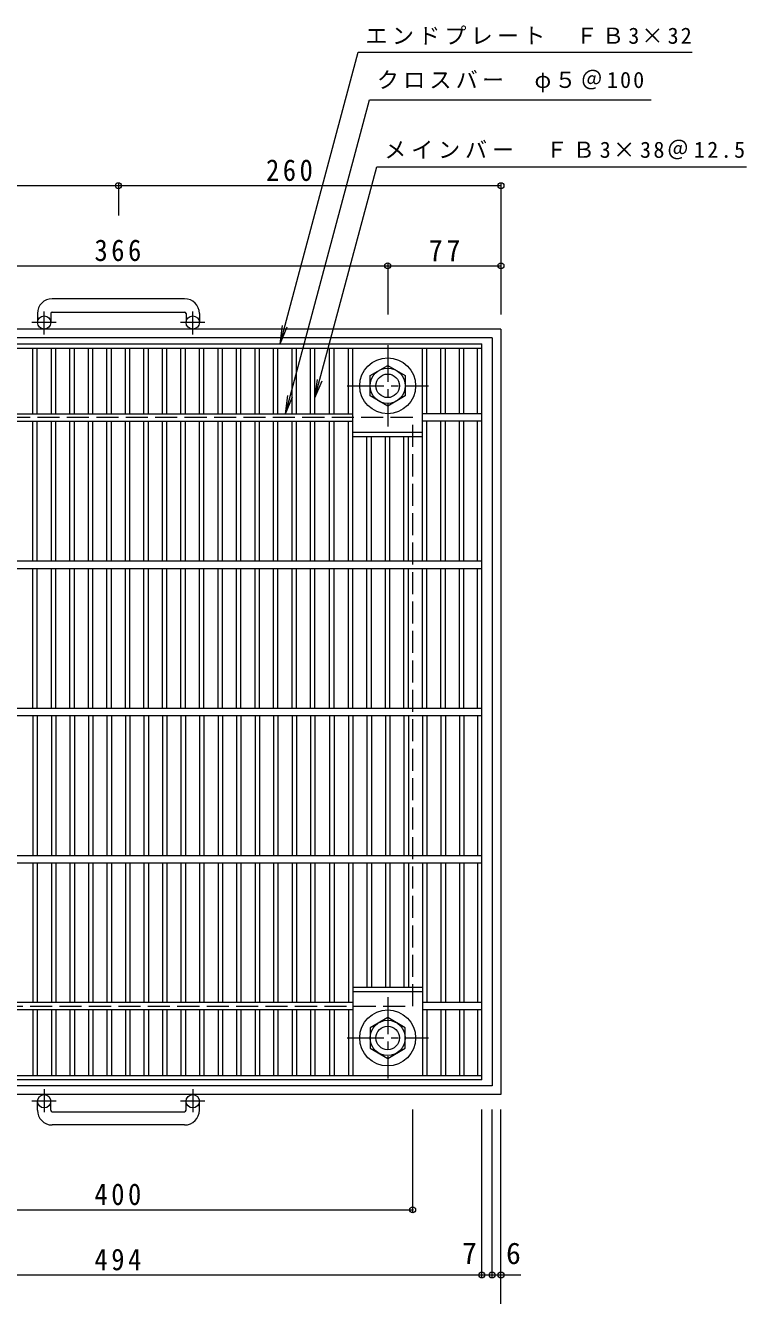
# Model space of a CAD drawing. Units: millimetres at full size, sheet at 1:5. Extents: x -773 to 815, y -688 to 627.
# Drawn here: x -351 to 139, y -236 to 627 of the extents above; entities that cross this region are included whole.
import ezdxf
from ezdxf.enums import TextEntityAlignment as Align

# ---------------------------------------------------------------- set-up
doc = ezdxf.new("R2010")
doc.units = ezdxf.units.MM
doc.header["$LTSCALE"] = 5
doc.header["$PDMODE"] = 32
doc.header["$PDSIZE"] = 4
doc.linetypes.add('CHAIN1', pattern=[8, 5, -1, 1, -1])
doc.linetypes.add('DASHED3', pattern=[4, 3, -1])
for name, color, linetype, lineweight in [('E-1', 2, 'Continuous', 9), ('E-2', 3, 'Continuous', 9), ('E-4', 7, 'Continuous', 9), ('E-5', 7, 'Continuous', 9)]:
    doc.layers.add(name, color=color, linetype=linetype, lineweight=lineweight)
doc.styles.add('ＭＳ ゴシック', font='')
doc.styles.get('ＭＳ ゴシック').set_extended_font_data('MS Gothic')

msp = doc.modelspace()

# ---------------------------------------------------------------- linework, layer by layer
at = {"layer": 'E-1'}
for p, q in [((-242.745, 441.546), (-332.745, 441.546)), ((-342.745, 431.546), (-342.745, 425.446)), ((-333.745, 431.546), (-333.745, 425.446)), ((-332.745, 432.546), (-242.745, 432.546)), ((-241.745, 431.546), (-241.745, 425.446)), ((-232.745, 431.546), (-232.745, 425.446)), ((-27.745, 420.946), (-547.745, 420.946)), ((-33.745, 414.946), (-541.745, 414.946)), ((-33.745, 414.946), (-33.745, -93.053)), ((-27.745, 420.946), (-27.745, -99.054)), ((-33.745, -93.053), (-541.745, -93.053)), ((-27.745, -99.054), (-547.745, -99.054)), ((-342.745, -109.655), (-342.745, -103.554)), ((-333.745, -109.655), (-333.745, -103.554)), ((-332.745, -110.654), (-242.745, -110.654)), ((-241.745, -109.655), (-241.745, -103.554)), ((-232.745, -109.655), (-232.745, -103.554)), ((-242.745, -119.654), (-332.745, -119.654))]:
    msp.add_line(p, q, dxfattribs=at)
at = {"layer": 'E-1', "linetype": 'CHAIN1'}
for p, q in [((-338.245, 417.339), (-338.245, 432.936)), ((-237.245, 417.339), (-237.245, 432.936)), ((-330.082, 425.446), (-346.489, 425.446)), ((-229.082, 425.446), (-245.489, 425.446)), ((-104.745, 410.082), (-104.745, 354.809)), ((-132.381, 382.446), (-77.108, 382.446)), ((-104.745, -32.918), (-104.745, -88.192)), ((-132.381, -60.555), (-77.108, -60.555)), ((-338.245, -95.447), (-338.245, -111.044)), ((-237.245, -95.447), (-237.245, -111.044)), ((-330.082, -103.554), (-346.489, -103.554)), ((-229.082, -103.554), (-245.489, -103.554))]:
    msp.add_line(p, q, dxfattribs=at)
at = {"layer": 'E-1'}
for points in [[(-92.745, 389.373), (-92.745, 375.517), (-104.745, 368.588), (-116.745, 375.517), (-116.745, 389.373), (-104.745, 396.302)], [(-92.745, -67.482), (-92.745, -53.626), (-104.745, -46.697), (-116.745, -53.626), (-116.745, -67.482), (-104.745, -74.411)]]:
    msp.add_lwpolyline(points, close=True, dxfattribs=at)
at = {"layer": 'E-1', "linetype": 'DASHED3'}
msp.add_lwpolyline([(-487.745, -39.054), (-87.745, -39.054), (-87.745, 360.946), (-487.745, 360.946)], close=True, dxfattribs=at)
at = {"layer": 'E-1'}
for centre, radius in [((-338.245, 425.446), 4.5), ((-237.245, 425.446), 4.5), ((-104.745, 382.446), 19), ((-104.745, 382.446), 12), ((-104.745, 382.446), 8), ((-104.745, -60.555), 19), ((-104.745, -60.555), 12), ((-104.745, -60.555), 8), ((-338.245, -103.554), 4.5), ((-237.245, -103.554), 4.5)]:
    msp.add_circle(centre, radius, dxfattribs=at)
for centre, radius, start, end in [((-332.745, 431.546), 10, 90, 180), ((-242.745, 431.546), 10, 0, 90), ((-332.745, 431.546), 1, 90, 180), ((-242.745, 431.546), 1, 0, 90), ((-332.745, -109.655), 10, 180, 270), ((-332.745, -109.655), 1, 180, 270), ((-242.745, -109.655), 10, 270, 0), ((-242.745, -109.655), 1, 270, 0)]:
    msp.add_arc(centre, radius, start, end, dxfattribs=at)
at = {"layer": 'E-2'}
for p, q in [((-534.745, 410.946), (-40.745, 410.946)), ((-534.745, 407.947), (-40.745, 407.947)), ((-345.855, 363.445), (-345.855, 407.945)), ((-342.855, 363.445), (-342.855, 407.945)), ((-333.275, 363.445), (-333.275, 407.945)), ((-330.275, 363.445), (-330.275, 407.945)), ((-320.695, 363.445), (-320.695, 407.945)), ((-317.695, 363.445), (-317.695, 407.945)), ((-308.115, 363.445), (-308.115, 407.945)), ((-305.115, 363.445), (-305.115, 407.945)), ((-295.535, 363.445), (-295.535, 407.945)), ((-292.536, 363.445), (-292.536, 407.945)), ((-282.955, 363.445), (-282.955, 407.945)), ((-279.956, 363.445), (-279.956, 407.945)), ((-270.375, 363.445), (-270.375, 407.945)), ((-267.376, 363.445), (-267.376, 407.945)), ((-257.795, 363.445), (-257.795, 407.945)), ((-254.795, 363.445), (-254.795, 407.945)), ((-245.215, 363.445), (-245.215, 407.945)), ((-242.215, 363.445), (-242.215, 407.945)), ((-232.635, 363.445), (-232.635, 407.945)), ((-229.635, 363.445), (-229.635, 407.945)), ((-220.055, 363.445), (-220.055, 407.945)), ((-217.055, 363.445), (-217.055, 407.945)), ((-207.475, 363.445), (-207.475, 407.945)), ((-204.475, 363.445), (-204.475, 407.945)), ((-194.895, 363.445), (-194.895, 407.945)), ((-191.895, 363.445), (-191.895, 407.945)), ((-182.316, 363.445), (-182.316, 407.945)), ((-179.315, 363.445), (-179.315, 407.945)), ((-169.736, 363.445), (-169.736, 407.945)), ((-166.735, 363.445), (-166.735, 407.945)), ((-157.155, 363.445), (-157.155, 407.945)), ((-154.155, 363.445), (-154.155, 407.945)), ((-144.185, 363.445), (-144.185, 407.945)), ((-141.185, 363.445), (-141.185, 407.945)), ((-131.405, 363.445), (-131.405, 407.945)), ((-128.405, 263.446), (-128.405, 407.945)), ((-81.085, 263.446), (-81.085, 407.945)), ((-78.085, 363.445), (-78.085, 407.945)), ((-68.505, 363.445), (-68.505, 407.945)), ((-65.504, 363.445), (-65.504, 407.945)), ((-56.025, 363.445), (-56.025, 407.945)), ((-53.024, 363.445), (-53.024, 407.945)), ((-43.745, 363.445), (-43.745, 407.945)), ((-40.745, -89.054), (-40.745, 410.946)), ((-447.085, 363.445), (-128.405, 363.445)), ((-40.745, 363.445), (-81.085, 363.445)), ((-447.085, 358.445), (-128.405, 358.445)), ((-345.855, 263.446), (-345.855, 358.445)), ((-342.855, 263.446), (-342.855, 358.445)), ((-333.275, 263.446), (-333.275, 358.445)), ((-330.275, 263.446), (-330.275, 358.445)), ((-320.695, 263.446), (-320.695, 358.445)), ((-317.695, 263.446), (-317.695, 358.445)), ((-308.115, 263.446), (-308.115, 358.445)), ((-305.115, 263.446), (-305.115, 358.445)), ((-295.535, 263.446), (-295.535, 358.445)), ((-292.536, 263.446), (-292.536, 358.445)), ((-282.955, 263.446), (-282.955, 358.445)), ((-279.956, 263.446), (-279.956, 358.445)), ((-270.375, 263.446), (-270.375, 358.445)), ((-267.376, 263.446), (-267.376, 358.445)), ((-257.795, 263.446), (-257.795, 358.445)), ((-254.795, 263.446), (-254.795, 358.445)), ((-245.215, 263.446), (-245.215, 358.445)), ((-242.215, 263.446), (-242.215, 358.445)), ((-232.635, 263.446), (-232.635, 358.445)), ((-229.635, 263.446), (-229.635, 358.445)), ((-220.055, 263.446), (-220.055, 358.445)), ((-217.055, 263.446), (-217.055, 358.445)), ((-207.475, 263.446), (-207.475, 358.445)), ((-204.475, 263.446), (-204.475, 358.445)), ((-194.895, 263.446), (-194.895, 358.445)), ((-191.895, 263.446), (-191.895, 358.445)), ((-182.316, 263.446), (-182.316, 358.445)), ((-179.315, 263.446), (-179.315, 358.445)), ((-169.736, 263.446), (-169.736, 358.445)), ((-166.735, 263.446), (-166.735, 358.445)), ((-157.155, 263.446), (-157.155, 358.445)), ((-154.155, 263.446), (-154.155, 358.445)), ((-144.185, 263.446), (-144.185, 358.445)), ((-141.185, 263.446), (-141.185, 358.445)), ((-131.405, 263.446), (-131.405, 358.445)), ((-40.745, 358.445), (-81.085, 358.445)), ((-78.085, 263.446), (-78.085, 358.445)), ((-68.505, 263.446), (-68.505, 358.445)), ((-65.504, 263.446), (-65.504, 358.445)), ((-56.025, 263.446), (-56.025, 358.445)), ((-53.024, 263.446), (-53.024, 358.445)), ((-43.745, 263.446), (-43.745, 358.445)), ((-128.405, 350.946), (-81.085, 350.946)), ((-128.405, 347.946), (-81.085, 347.946)), ((-118.825, 263.446), (-118.825, 347.946)), ((-115.825, 263.446), (-115.825, 347.946)), ((-106.245, 263.446), (-106.245, 347.946)), ((-103.245, 263.446), (-103.245, 347.946)), ((-93.665, 263.446), (-93.665, 347.946)), ((-90.665, 263.446), (-90.665, 347.946)), ((-534.745, 263.445), (-40.745, 263.445)), ((-534.745, 258.445), (-40.745, 258.445)), ((-345.855, 163.446), (-345.855, 258.445)), ((-342.855, 163.446), (-342.855, 258.445)), ((-333.275, 163.446), (-333.275, 258.445)), ((-330.275, 163.446), (-330.275, 258.445)), ((-320.695, 163.446), (-320.695, 258.445)), ((-317.695, 163.446), (-317.695, 258.445)), ((-308.115, 163.446), (-308.115, 258.445)), ((-305.115, 163.446), (-305.115, 258.445)), ((-295.535, 163.446), (-295.535, 258.445)), ((-292.536, 163.446), (-292.536, 258.445)), ((-282.955, 163.446), (-282.955, 258.445)), ((-279.956, 163.446), (-279.956, 258.445)), ((-270.375, 163.446), (-270.375, 258.445)), ((-267.376, 163.446), (-267.376, 258.445)), ((-257.795, 163.446), (-257.795, 258.445)), ((-254.795, 163.446), (-254.795, 258.445)), ((-245.215, 163.446), (-245.215, 258.445)), ((-242.215, 163.446), (-242.215, 258.445)), ((-232.635, 163.446), (-232.635, 258.445)), ((-229.635, 163.446), (-229.635, 258.445)), ((-220.055, 163.446), (-220.055, 258.445)), ((-217.055, 163.446), (-217.055, 258.445)), ((-207.475, 163.446), (-207.475, 258.445)), ((-204.475, 163.446), (-204.475, 258.445)), ((-194.895, 163.446), (-194.895, 258.445)), ((-191.895, 163.446), (-191.895, 258.445)), ((-182.316, 163.446), (-182.316, 258.445)), ((-179.315, 163.446), (-179.315, 258.445)), ((-169.736, 163.446), (-169.736, 258.445)), ((-166.735, 163.446), (-166.735, 258.445)), ((-157.155, 163.446), (-157.155, 258.445)), ((-154.155, 163.446), (-154.155, 258.445)), ((-144.185, 163.446), (-144.185, 258.445)), ((-141.185, 163.446), (-141.185, 258.445)), ((-131.405, 163.446), (-131.405, 258.445)), ((-128.405, 163.446), (-128.405, 258.445)), ((-118.825, 163.446), (-118.825, 258.445)), ((-115.825, 163.446), (-115.825, 258.445)), ((-106.245, 163.446), (-106.245, 258.445)), ((-103.245, 163.446), (-103.245, 258.445)), ((-93.665, 163.446), (-93.665, 258.445)), ((-90.665, 163.446), (-90.665, 258.445)), ((-81.085, 163.446), (-81.085, 258.445)), ((-78.085, 163.446), (-78.085, 258.445)), ((-68.505, 163.446), (-68.505, 258.445)), ((-65.504, 163.446), (-65.504, 258.445)), ((-56.025, 163.446), (-56.025, 258.445)), ((-53.024, 163.446), (-53.024, 258.445)), ((-43.745, 163.446), (-43.745, 258.445)), ((-534.745, 163.446), (-40.745, 163.446)), ((-534.745, 158.446), (-40.745, 158.446)), ((-345.855, 158.446), (-345.855, 63.446)), ((-342.855, 158.446), (-342.855, 63.446)), ((-333.275, 158.446), (-333.275, 63.446)), ((-330.275, 158.446), (-330.275, 63.446)), ((-320.695, 158.446), (-320.695, 63.446)), ((-317.695, 158.446), (-317.695, 63.446)), ((-308.115, 158.446), (-308.115, 63.446)), ((-305.115, 158.446), (-305.115, 63.446)), ((-295.535, 158.446), (-295.535, 63.446)), ((-292.536, 158.446), (-292.536, 63.446)), ((-282.955, 158.446), (-282.955, 63.446)), ((-279.956, 158.446), (-279.956, 63.446)), ((-270.375, 158.446), (-270.375, 63.446)), ((-267.376, 158.446), (-267.376, 63.446)), ((-257.795, 158.446), (-257.795, 63.446)), ((-254.795, 158.446), (-254.795, 63.446)), ((-245.215, 158.446), (-245.215, 63.446)), ((-242.215, 158.446), (-242.215, 63.446)), ((-232.635, 158.446), (-232.635, 63.446)), ((-229.635, 158.446), (-229.635, 63.446)), ((-220.055, 158.446), (-220.055, 63.446)), ((-217.055, 158.446), (-217.055, 63.446)), ((-207.475, 158.446), (-207.475, 63.446)), ((-204.475, 158.446), (-204.475, 63.446)), ((-194.895, 158.446), (-194.895, 63.446)), ((-191.895, 158.446), (-191.895, 63.446)), ((-182.316, 158.446), (-182.316, 63.446)), ((-179.315, 158.446), (-179.315, 63.446)), ((-169.736, 158.446), (-169.736, 63.446)), ((-166.735, 158.446), (-166.735, 63.446)), ((-157.155, 158.446), (-157.155, 63.446)), ((-154.155, 158.446), (-154.155, 63.446)), ((-144.185, 158.446), (-144.185, 63.446)), ((-141.185, 158.446), (-141.185, 63.446)), ((-131.405, 158.446), (-131.405, 63.446)), ((-128.405, 158.446), (-128.405, 63.446)), ((-118.825, 158.446), (-118.825, 63.446)), ((-115.825, 158.446), (-115.825, 63.446)), ((-106.245, 158.446), (-106.245, 63.446)), ((-103.245, 158.446), (-103.245, 63.446)), ((-93.665, 158.446), (-93.665, 63.446)), ((-90.665, 158.446), (-90.665, 63.446)), ((-81.085, 158.446), (-81.085, 63.446)), ((-78.085, 158.446), (-78.085, 63.446)), ((-68.505, 158.446), (-68.505, 63.446)), ((-65.504, 158.446), (-65.504, 63.446)), ((-56.025, 158.446), (-56.025, 63.446)), ((-53.024, 158.446), (-53.024, 63.446)), ((-43.745, 158.446), (-43.745, 63.446)), ((-534.745, 63.446), (-40.745, 63.446)), ((-534.745, 58.445), (-40.745, 58.445)), ((-345.855, 58.445), (-345.855, -36.555)), ((-342.855, 58.445), (-342.855, -36.555)), ((-333.275, 58.445), (-333.275, -36.555)), ((-330.275, 58.445), (-330.275, -36.555)), ((-320.695, 58.445), (-320.695, -36.555)), ((-317.695, 58.445), (-317.695, -36.555)), ((-308.115, 58.445), (-308.115, -36.555)), ((-305.115, 58.445), (-305.115, -36.555)), ((-295.535, 58.445), (-295.535, -36.555)), ((-292.536, 58.445), (-292.536, -36.555)), ((-282.955, 58.445), (-282.955, -36.555)), ((-279.956, 58.445), (-279.956, -36.555)), ((-270.375, 58.445), (-270.375, -36.555)), ((-267.376, 58.445), (-267.376, -36.555)), ((-257.795, 58.445), (-257.795, -36.555)), ((-254.795, 58.445), (-254.795, -36.555)), ((-245.215, 58.445), (-245.215, -36.555)), ((-242.215, 58.445), (-242.215, -36.555)), ((-232.635, 58.445), (-232.635, -36.555)), ((-229.635, 58.445), (-229.635, -36.555)), ((-220.055, 58.445), (-220.055, -36.555)), ((-217.055, 58.445), (-217.055, -36.555)), ((-207.475, 58.445), (-207.475, -36.555)), ((-204.475, 58.445), (-204.475, -36.555)), ((-194.895, 58.445), (-194.895, -36.555)), ((-191.895, 58.445), (-191.895, -36.555)), ((-182.316, 58.445), (-182.316, -36.555)), ((-179.315, 58.445), (-179.315, -36.555)), ((-169.736, 58.445), (-169.736, -36.555)), ((-166.735, 58.445), (-166.735, -36.555)), ((-157.155, 58.445), (-157.155, -36.555)), ((-154.155, 58.445), (-154.155, -36.555)), ((-144.185, 58.445), (-144.185, -36.555)), ((-141.185, 58.445), (-141.185, -36.555)), ((-131.405, 58.445), (-131.405, -36.555)), ((-128.405, 58.445), (-128.405, -86.054)), ((-118.825, 58.445), (-118.825, -26.055)), ((-115.825, 58.445), (-115.825, -26.055)), ((-106.245, 58.445), (-106.245, -26.055)), ((-103.245, 58.445), (-103.245, -26.055)), ((-93.665, 58.445), (-93.665, -26.055)), ((-90.665, 58.445), (-90.665, -26.055)), ((-81.085, 58.445), (-81.085, -86.054)), ((-78.085, 58.445), (-78.085, -36.555)), ((-68.505, 58.445), (-68.505, -36.555)), ((-65.504, 58.445), (-65.504, -36.555)), ((-56.025, 58.445), (-56.025, -36.555)), ((-53.024, 58.445), (-53.024, -36.555)), ((-43.745, 58.445), (-43.745, -36.555)), ((-128.405, -26.055), (-81.085, -26.055)), ((-128.405, -29.055), (-81.085, -29.055)), ((-128.405, -36.555), (-447.085, -36.555)), ((-128.405, -41.554), (-447.085, -41.554)), ((-345.855, -41.554), (-345.855, -86.054)), ((-342.855, -41.554), (-342.855, -86.054)), ((-333.275, -41.554), (-333.275, -86.054)), ((-330.275, -41.554), (-330.275, -86.054)), ((-320.695, -41.554), (-320.695, -86.054)), ((-317.695, -41.554), (-317.695, -86.054)), ((-308.115, -41.554), (-308.115, -86.054)), ((-305.115, -41.554), (-305.115, -86.054)), ((-295.535, -41.554), (-295.535, -86.054)), ((-292.536, -41.554), (-292.536, -86.054)), ((-282.955, -41.554), (-282.955, -86.054)), ((-279.956, -41.554), (-279.956, -86.054)), ((-270.375, -41.554), (-270.375, -86.054)), ((-267.376, -41.554), (-267.376, -86.054)), ((-257.795, -41.554), (-257.795, -86.054)), ((-254.795, -41.554), (-254.795, -86.054)), ((-245.215, -41.554), (-245.215, -86.054)), ((-242.215, -41.554), (-242.215, -86.054)), ((-232.635, -41.554), (-232.635, -86.054)), ((-229.635, -41.554), (-229.635, -86.054)), ((-220.055, -41.554), (-220.055, -86.054)), ((-217.055, -41.554), (-217.055, -86.054)), ((-207.475, -41.554), (-207.475, -86.054)), ((-204.475, -41.554), (-204.475, -86.054)), ((-194.895, -41.554), (-194.895, -86.054)), ((-191.895, -41.554), (-191.895, -86.054)), ((-182.316, -41.554), (-182.316, -86.054)), ((-179.315, -41.554), (-179.315, -86.054)), ((-169.736, -41.554), (-169.736, -86.054)), ((-166.735, -41.554), (-166.735, -86.054)), ((-157.155, -41.554), (-157.155, -86.054)), ((-154.155, -41.554), (-154.155, -86.054)), ((-144.185, -41.554), (-144.185, -86.054)), ((-141.185, -41.554), (-141.185, -86.054)), ((-131.405, -41.554), (-131.405, -86.054)), ((-40.745, -36.555), (-81.085, -36.555)), ((-40.745, -41.554), (-81.085, -41.554)), ((-78.085, -41.554), (-78.085, -86.054)), ((-68.505, -41.554), (-68.505, -86.054)), ((-65.504, -41.554), (-65.504, -86.054)), ((-56.025, -41.554), (-56.025, -86.054)), ((-53.024, -41.554), (-53.024, -86.054)), ((-43.745, -41.554), (-43.745, -86.054)), ((-534.745, -86.054), (-40.745, -86.054)), ((-40.745, -89.054), (-534.745, -89.054))]:
    msp.add_line(p, q, dxfattribs=at)
at = {"layer": 'E-4'}
for p, q in [((-547.745, 518.402), (-287.745, 518.402)), ((-287.745, 519.902), (-287.745, 498.206)), ((-287.745, 518.402), (-27.745, 518.402)), ((-27.745, 519.902), (-27.745, 430.946)), ((-470.745, 463.978), (-104.745, 463.978)), ((-104.745, 465.478), (-104.745, 430.946)), ((-104.745, 463.978), (-27.745, 463.978)), ((-87.745, -178.755), (-87.745, -109.054)), ((-40.745, -223.055), (-40.745, -109.054)), ((-33.745, -223.055), (-33.745, -109.054)), ((-27.745, -266.802), (-27.745, -109.054)), ((-487.745, -177.255), (-87.745, -177.255)), ((-534.745, -221.555), (-40.745, -221.555)), ((-40.745, -221.555), (-33.745, -221.555)), ((-33.745, -221.555), (-27.745, -221.555)), ((-27.745, -221.555), (-14.256, -221.555))]:
    msp.add_line(p, q, dxfattribs=at)
for p in [(-287.745, 518.402), (-27.745, 518.402), (-104.745, 463.978), (-27.745, 463.978), (-87.745, -177.255), (-40.745, -221.555), (-33.745, -221.555), (-27.745, -221.555)]:
    msp.add_point(p, dxfattribs=at)
at = {"layer": 'E-5'}
for p, q in [((-177.866, 410.946), (-124.76, 609.14)), ((-124.76, 609.14), (102.156, 609.14)), ((-154.155, 374.278), (-112.089, 531.27)), ((-112.089, 531.27), (139.197, 531.27)), ((-177.866, 410.946), (-176.234, 423.339)), ((-177.866, 410.946), (-173.082, 422.495)), ((-154.155, 374.278), (-152.523, 386.671)), ((-154.155, 374.278), (-149.372, 385.826)), ((-174.253, 363.445), (-172.621, 375.838)), ((-174.253, 363.445), (-169.469, 374.994))]:
    msp.add_line(p, q, dxfattribs=at)
msp.add_lwpolyline([(-174.253, 363.445), (-117.093, 576.77), (74.232, 576.77)], dxfattribs=at)

# ---------------------------------------------------------------- texts
at = {"layer": 'E-4', "color": 2, "style": 'ＭＳ ゴシック'}
for s, p in [('7', (-54.158, -218.555)), ('6', (-24.256, -218.555))]:
    msp.add_text(s, height=14.66, dxfattribs=at).set_placement(p, align=Align.BOTTOM_LEFT)
at = {"layer": 'E-4', "color": 2, "char_height": 14.66, "attachment_point": 7, "style": 'ＭＳ ゴシック'}
for s, insert in [('\\T1.27;\\W0.9;260', (-187.405, 521.402)), ('\\T1.27;\\W0.9;366', (-303.995, 466.978)), ('\\T1.27;\\W0.95;77', (-76.87, 466.978)), ('\\T1.27;\\W0.9;400', (-303.995, -174.255)), ('\\T1.27;\\W0.9;494', (-303.995, -218.555))]:
    msp.add_mtext(s, dxfattribs=dict(at, insert=insert))
at = {"layer": 'E-5', "char_height": 11, "attachment_point": 7, "style": 'ＭＳ ゴシック'}
for s, insert in [('\\T1.19;エンドプレート\u3000ＦＢ3×32', (-119.76, 614.14)), ('\\T1.19;クロスバー\u3000φ５＠100', (-112.093, 581.77)), ('\\T1.22;メインバー\u3000ＦＢ3×38＠12.5', (-107.089, 536.27))]:
    msp.add_mtext(s, dxfattribs=dict(at, insert=insert))

doc.saveas('drawing.dxf')
